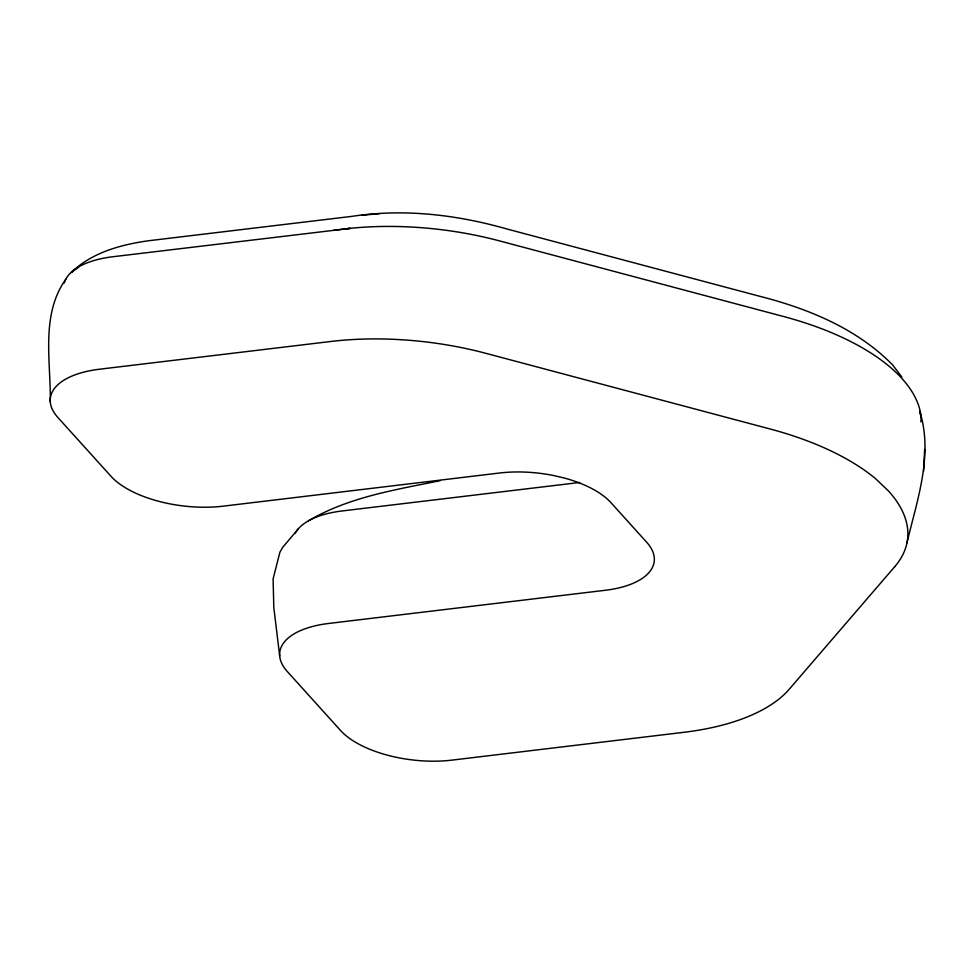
<?xml version="1.0" encoding="UTF-8"?>
<svg xmlns="http://www.w3.org/2000/svg" width="974" height="974" viewBox="0 0 974 974"><rect width="100%" height="100%" fill="white"/><g stroke="black" fill="none" stroke-linecap="round" stroke-linejoin="round"><path stroke-width="1.46" d="M906.952 542.895C917.07 500.064 933.494 455.041 919.712 411.15L921.136 417.651L920.88 421.9M923.608 471.173L924.643 449.477M65.745 279.331C40.421 314.992 50.977 361.244 50.271 401.86M298.288 528.845L282.716 547.339L279.928 552.148L273.097 578.909L273.816 607.691L279.684 655.94M333.875 230.229L350.323 228.366L112.935 256.734A85.067 39.143 6.8 0 0 79.223 266.572L71.163 272.562C91.86 252.595 120.265 244.803 147.963 240.822L352.271 216.313C404.149 208.424 456.952 214.718 507.15 229.048L758.697 296.011C807.726 308.429 856.633 328.275 892.647 364.958L901.887 377.084M79.223 266.572L73.427 270.419A85.067 39.143 6.8 0 0 64.296 283.008M308.551 520.761C348.729 497.069 395.383 489.812 440.394 480.62M579.64 482.483L342.105 510.96A84.653 38.96 6.8 0 0 295.146 533.46M361.865 215.217L379.47 213.72M921.136 417.651A211.76 97.449 6.8 0 0 783.9 316.599L499.126 240.797A203.676 93.735 6.8 0 0 344.212 228.987M894.741 566.685L789.208 689.263A203.956 93.857 6.8 0 1 683.651 732.338L451.912 760.134A84.446 38.863 6.8 0 1 340.547 730.488L287.306 671.524A84.653 38.96 6.8 0 1 328.688 623.457L605.317 590.281A84.604 38.936 6.8 0 0 646.675 542.238L610.929 502.645A84.434 38.85 6.8 0 0 563.812 477.905L553.281 475.458A84.434 38.85 6.8 0 0 499.589 473.011L223.18 506.163A85.067 39.143 6.8 0 1 110.999 476.298L57.929 417.529A85.067 39.143 6.8 0 1 99.518 369.219L330.795 341.484A203.676 93.735 6.8 0 1 485.722 353.282L770.483 429.096A211.76 97.449 6.8 0 1 875.553 478.66L888.665 491.164A211.76 97.449 6.8 0 1 894.741 566.685"/></g></svg>
